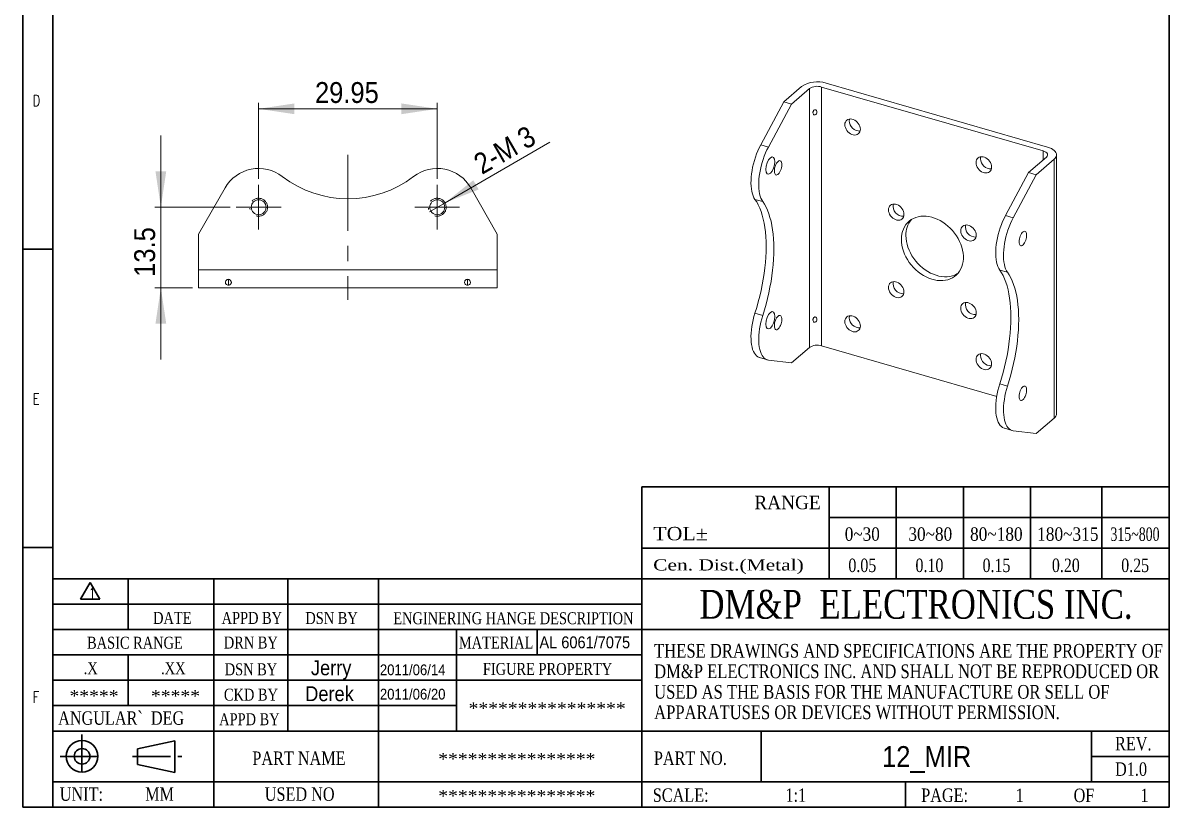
# Model space of a CAD drawing. Header units: millimetres. Extents: x 10 to 202, y 2 to 295.
# Drawn here: x 10 to 202.2, y 2.5 to 133.9 of the extents above; entities that cross this region are included whole.
import ezdxf

# ---------------------------------------------------------------- set-up
doc = ezdxf.new("R2010")
doc.units = ezdxf.units.MM
doc.linetypes.add('CENTER', pattern=[10.16, 6.35, -1.27, 1.27, -1.27])
doc.linetypes.add('CENTERX2', pattern=[20.32, 12.7, -2.54, 2.54, -2.54])
doc.layers.add('SLD-0', color=179, linetype='Continuous')
for name, color, linetype, lineweight in [('中心線2', 1, 'CENTER', 15), ('尺寸標柱線', 3, 'Continuous', 15), ('文字線性', 179, 'Continuous', 15)]:
    doc.layers.add(name, color=color, linetype=linetype, lineweight=lineweight)
doc.styles.add('SLDTEXTSTYLE0', font='GOTHIC.TTF', dxfattribs={"width": 0.913})
doc.styles.add('SLDTEXTSTYLE10', font='times.ttf', dxfattribs={"width": 1.26888})
doc.styles.add('SLDTEXTSTYLE11', font='times.ttf', dxfattribs={"width": 0.786331})
doc.styles.add('SLDTEXTSTYLE12', font='times.ttf', dxfattribs={"width": 0.8})
doc.styles.add('SLDTEXTSTYLE13', font='times.ttf', dxfattribs={"width": 1.090687})
doc.styles.add('SLDTEXTSTYLE14', font='txt_____.ttf', dxfattribs={"width": 0.75})
doc.styles.add('SLDTEXTSTYLE15', font='txt_____.ttf', dxfattribs={"width": 0.7})
doc.styles.add('SLDTEXTSTYLE3', font='times.ttf', dxfattribs={"width": 0.950828})
doc.styles.add('SLDTEXTSTYLE4', font='times.ttf', dxfattribs={"width": 1.081739})
doc.styles.add('SLDTEXTSTYLE5', font='times.ttf', dxfattribs={"width": 0.846979})
doc.styles.add('SLDTEXTSTYLE6', font='times.ttf', dxfattribs={"width": 0.850598})
doc.styles.add('SLDTEXTSTYLE7', font='times.ttf', dxfattribs={"width": 0.853029})
doc.styles.add('SLDTEXTSTYLE8', font='times.ttf', dxfattribs={"width": 0.854773})
doc.styles.add('SLDTEXTSTYLE9', font='times.ttf', dxfattribs={"width": 0.683818})
doc.dimstyles.new('SLDDIMSTYLE10', dxfattribs={"dimtxt": 3.5, "dimasz": 6, "dimexe": 0, "dimexo": 0.0625, "dimgap": 0.875, "dimtad": 2, "dimrnd": 1e-09, "dimzin": 12, "dimdsep": 46, "dimtxsty": 'SLDTEXTSTYLE0', "dimsah": 1, "dimcen": 0.09, "dimadec": 0, "dimazin": 0, "dimtfac": 1, "dimtofl": 0, "dimtmove": 0, "dimatfit": 3, "dimfxl": 0, "dimtolj": 1, "dimtzin": 12, "dimarcsym": 0})
doc.dimstyles.new('SLDDIMSTYLE6', dxfattribs={"dimtxt": 3.5, "dimasz": 6, "dimexe": 0, "dimexo": 0.0625, "dimgap": 0.875, "dimtad": 2, "dimrnd": 1e-09, "dimzin": 12, "dimdsep": 46, "dimtxsty": 'SLDTEXTSTYLE0', "dimsah": 1, "dimcen": 0.09, "dimadec": 0, "dimazin": 0, "dimtfac": 1, "dimtmove": 0, "dimatfit": 3, "dimfxl": 0, "dimtolj": 1, "dimtzin": 12, "dimarcsym": 0})
doc.dimstyles.new('SLDDIMSTYLE9', dxfattribs={"dimtxt": 3.5, "dimasz": 6, "dimexe": 0, "dimexo": 0.0625, "dimgap": 0.875, "dimtad": 2, "dimdec": 1, "dimrnd": 1e-09, "dimzin": 12, "dimdsep": 46, "dimtxsty": 'SLDTEXTSTYLE0', "dimsah": 1, "dimcen": 0.09, "dimadec": 0, "dimazin": 0, "dimtfac": 1, "dimtdec": 1, "dimtofl": 0, "dimtmove": 0, "dimatfit": 3, "dimfxl": 0, "dimtolj": 1, "dimtzin": 12, "dimarcsym": 0})

# ---------------------------------------------------------------- blocks, each defined once
blk = doc.blocks.new('SW_NOTE_1')
at = {"layer": 'SLD-0', "color": 0, "char_height": 2.3, "attachment_point": 1, "style": 'SLDTEXTSTYLE12'}
for s, insert in [('THESE DRAWINGS AND SPECIFICATIONS ARE THE PROPERTY OF', (0, 3.02)), ('DM&P ELECTRONICS INC. AND SHALL NOT BE REPRODUCED OR ', (0, -0.42)), ('USED AS THE BASIS FOR THE MANUFACTURE OR SELL OF ', (0, -3.86)), ('APPARATUSES OR DEVICES WITHOUT PERMISSION.', (0, -7.29))]:
    blk.add_mtext(s, dxfattribs=dict(at, insert=insert))
blk = doc.blocks.new('*D39')
at = {"layer": '尺寸標柱線', "color": 5}
for p, q in [((33.13, 103.05), (33.13, 115.05)), ((44.78, 103.05), (32.13, 103.05)), ((33.13, 103.05), (33.13, 89.55)), ((38.45, 89.55), (32.13, 89.55)), ((33.13, 89.55), (33.13, 77.55))]:
    blk.add_line(p, q, dxfattribs=at)
for points in [[(33.13, 103.05), (34.03, 109.05), (32.23, 109.05)], [(33.13, 89.55), (32.23, 83.55), (34.03, 83.55)]]:
    blk.add_solid(points, dxfattribs=at)
at = {"layer": '尺寸標柱線', "color": 5, "insert": (28.66, 91.39), "char_height": 3.5, "attachment_point": 1, "rotation": 90, "style": 'SLDTEXTSTYLE0'}
blk.add_mtext('13.5', dxfattribs=at)
blk = doc.blocks.new('*D40')
at = {"layer": '尺寸標柱線', "color": 5}
for p, q in [((49.53, 107.8), (49.53, 120.55)), ((49.53, 119.55), (79.48, 119.55)), ((79.48, 107.8), (79.48, 120.55))]:
    blk.add_line(p, q, dxfattribs=at)
for points in [[(49.53, 119.55), (55.53, 118.65), (55.53, 120.45)], [(79.48, 119.55), (73.48, 120.45), (73.48, 118.65)]]:
    blk.add_solid(points, dxfattribs=at)
at = {"layer": '尺寸標柱線', "color": 5, "insert": (58.98, 124.03), "char_height": 3.5, "attachment_point": 1, "style": 'SLDTEXTSTYLE0'}
blk.add_mtext('29.95', dxfattribs=at)
blk = doc.blocks.new('*D41')
at = {"layer": '尺寸標柱線', "color": 5}
for q in [(98.34, 113.94), (78.18, 102.3)]:
    blk.add_line((80.78, 103.8), q, dxfattribs=at)
blk.add_solid([(80.78, 103.8), (86.42, 106.03), (85.52, 107.58)], dxfattribs=at)
at = {"layer": '尺寸標柱線', "color": 5, "char_height": 3.5, "attachment_point": 1, "rotation": 30, "style": 'SLDTEXTSTYLE0'}
for s, insert in [('3', (92.51, 115.69)), ('2-M', (85.22, 111.48))]:
    blk.add_mtext(s, dxfattribs=dict(at, insert=insert))
blk = doc.blocks.new('SW_CENTERMARKSYMBOL_20')
at = {"layer": '中心線2', "color": 0}
for p, q in [((0, 2.5), (0, 3.75)), ((0, 0), (0, 2.5)), ((-2.5, 0), (-3.75, 0)), ((0, 0), (-2.5, 0)), ((0, 0), (0, -2.5)), ((0, 0), (2.5, 0)), ((2.5, 0), (3.75, 0)), ((0, -2.5), (0, -3.75))]:
    blk.add_line(p, q, dxfattribs=at)
blk = doc.blocks.new('SW_CENTERMARKSYMBOL_21')
at = {"layer": '中心線2', "color": 0}
for p, q in [((0, 2.5), (0, 3.75)), ((0, 0), (0, 2.5)), ((-2.5, 0), (-3.75, 0)), ((0, 0), (-2.5, 0)), ((0, 0), (0, -2.5)), ((0, 0), (2.5, 0)), ((2.5, 0), (3.75, 0)), ((0, -2.5), (0, -3.75))]:
    blk.add_line(p, q, dxfattribs=at)

msp = doc.modelspace()

# ---------------------------------------------------------------- linework, layer by layer
at = {"color": 7, "linetype": 'Continuous', "lineweight": 15}
for p, q in [((140.58585, 123.3063), (137.58585, 120.70822)), ((143.93393, 123.20582), (181.08648, 112.4808)), ((143.93393, 79.81794), (143.93393, 123.20582)), ((144.68393, 123.85534), (181.83648, 113.13032)), ((138.88489, 120.33322), (141.88489, 122.9313)), ((141.88489, 79.54342), (141.88489, 122.9313)), ((133.71868, 113.51674), (137.58585, 120.70822)), ((138.88489, 120.33322), (135.01771, 113.14174)), ((138.88489, 120.33322), (137.58585, 120.70822)), ((133.71868, 113.51674), (135.01771, 113.14174)), ((183.33648, 68.4434), (183.33648, 111.83128)), ((181.63552, 111.45628), (178.63552, 108.8582)), ((179.93456, 108.4832), (182.93456, 111.08128)), ((182.93456, 111.08128), (182.93456, 67.6934)), ((174.76835, 101.66672), (178.63552, 108.8582)), ((179.93456, 108.4832), (176.06739, 101.29172)), ((179.93456, 108.4832), (178.63552, 108.8582)), ((43.88974, 106.28898), (39.45291, 98.55463)), ((89.55291, 98.55463), (85.11609, 106.28898)), ((132.75822, 104.37361), (134.05726, 103.99861)), ((176.06739, 101.29172), (174.76835, 101.66672)), ((39.45291, 92.55463), (39.45291, 98.55463)), ((89.55291, 98.55463), (89.55291, 92.55463)), ((39.45291, 89.55463), (39.45291, 92.55463)), ((89.55291, 92.55463), (39.45291, 92.55463)), ((89.55291, 92.55463), (89.55291, 89.55463)), ((175.10694, 92.14859), (173.8079, 92.52359)), ((89.55291, 89.55463), (39.45291, 89.55463)), ((132.75822, 85.29327), (134.05726, 84.91827)), ((141.88489, 79.54342), (138.88489, 76.94535)), ((173.29965, 71.34079), (143.93393, 79.81794)), ((133.53307, 77.852), (134.83211, 77.477)), ((135.01771, 77.43868), (138.88489, 76.94535)), ((175.10694, 73.06825), (173.8079, 73.44325)), ((182.93456, 67.6934), (179.93456, 65.09533)), ((174.58275, 66.00198), (175.88179, 65.62698)), ((176.06739, 65.58866), (179.93456, 65.09533))]:
    msp.add_line(p, q, dxfattribs=at)
at = {"color": 8, "linetype": 'Continuous', "lineweight": 15}
for p, q in [((181.08648, 110.9808), (181.08648, 112.4808)), ((44.45291, 90.97656), (44.45291, 90.00321)), ((84.55291, 90.97656), (84.55291, 90.00321))]:
    msp.add_line(p, q, dxfattribs=at)
at = {"color": 7, "linetype": 'Continuous', "lineweight": 15, "flags": 128}
for points in [[(147.83104, 116.88466), (147.85316, 116.63958), (147.91876, 116.39007), (148.02561, 116.14464), (148.17008, 115.91164), (148.34723, 115.699), (148.55105, 115.51396), (148.77458, 115.36284), (149.01022, 115.25077), (149.24994, 115.18157), (149.48558, 115.15759), (149.70911, 115.17966), (149.91292, 115.24702), (150.09008, 115.35738), (150.23454, 115.50698), (150.34139, 115.69072), (150.407, 115.90235), (150.42912, 116.13466), (150.407, 116.37975), (150.34139, 116.62925), (150.23454, 116.87469), (150.09008, 117.10769), (149.91292, 117.32033), (149.70911, 117.50536), (149.48558, 117.65649), (149.24994, 117.76856), (149.01022, 117.83776), (148.77458, 117.86174), (148.55105, 117.83967), (148.34723, 117.77231), (148.17008, 117.66195), (148.02561, 117.51235), (147.91876, 117.32861), (147.85316, 117.11698), (147.83104, 116.88466)], [(148.62372, 117.85212), (148.60316, 117.7665), (148.58104, 117.53418)], [(132.75822, 104.37361), (132.59121, 104.64283), (132.44629, 104.95544), (132.32461, 105.30891), (132.22716, 105.70041), (132.15472, 106.12677), (132.10788, 106.58458), (132.08702, 107.07015), (132.09229, 107.57957), (132.12366, 108.10873), (132.18087, 108.6534), (132.26347, 109.20917), (132.37079, 109.77159), (132.50197, 110.33612), (132.65595, 110.89822), (132.83149, 111.45337), (133.02718, 111.99711), (133.24145, 112.52506), (133.47256, 113.03296), (133.71868, 113.51674)], [(135.01771, 113.14174), (134.7716, 112.65796), (134.54048, 112.15006), (134.32622, 111.62211), (134.13053, 111.07837), (133.95498, 110.52322), (133.80101, 109.96112), (133.66983, 109.39659), (133.56251, 108.83417), (133.47991, 108.2784), (133.42269, 107.73373), (133.39132, 107.20457), (133.38605, 106.69515), (133.40692, 106.20958), (133.45376, 105.75177), (133.5262, 105.32541), (133.62365, 104.93391), (133.74532, 104.58044), (133.89025, 104.26783), (134.05726, 103.99861)], [(169.82815, 110.53464), (169.85027, 110.28956), (169.91588, 110.04005), (170.02273, 109.79462), (170.16719, 109.56162), (170.34435, 109.34898), (170.54816, 109.16395), (170.77169, 109.01282), (171.00733, 108.90075), (171.24705, 108.83155), (171.48269, 108.80757), (171.70622, 108.82964), (171.91004, 108.897), (172.08719, 109.00736), (172.23166, 109.15696), (172.33851, 109.3407), (172.40411, 109.55233), (172.42623, 109.78464), (172.40411, 110.02973), (172.33851, 110.27923), (172.23166, 110.52467), (172.08719, 110.75767), (171.91004, 110.97031), (171.70622, 111.15534), (171.48269, 111.30647), (171.24705, 111.41854), (171.00733, 111.48774), (170.77169, 111.51172), (170.54816, 111.48965), (170.34435, 111.42229), (170.16719, 111.31193), (170.02273, 111.16233), (169.91588, 110.97859), (169.85027, 110.76696), (169.82815, 110.53464)], [(170.62084, 111.5021), (170.60027, 111.41648), (170.57815, 111.18416)], [(181.08648, 112.4808), (181.3255, 112.39516), (181.52651, 112.28785), (181.68179, 112.16299), (181.78537, 112.02539), (181.83327, 111.88033), (181.82365, 111.73338), (181.75688, 111.5902), (181.63552, 111.45628)], [(181.83648, 113.13032), (182.16277, 113.02131), (182.45781, 112.89194), (182.71654, 112.74442), (182.93456, 112.58128), (183.10812, 112.4053), (183.23426, 112.21951), (183.31082, 112.02707), (183.33648, 111.83128), (183.31082, 111.63549), (183.23426, 111.44305), (183.10812, 111.25725), (182.93456, 111.08128)], [(136.63489, 110.74199), (136.7607, 110.82879), (136.88136, 110.86771), (136.99193, 110.85717), (137.08788, 110.79759), (137.16529, 110.69142), (137.22098, 110.543), (137.25268, 110.35841), (137.25909, 110.1452), (137.23994, 109.9121), (137.19602, 109.66867), (137.12912, 109.42485), (137.042, 109.19064), (136.9382, 108.97563), (136.82199, 108.78861), (136.69812, 108.63724), (136.57166, 108.52772), (136.44779, 108.46454), (136.33157, 108.45027), (136.22778, 108.48551), (136.14065, 108.56881), (136.07376, 108.69677), (136.02984, 108.86413), (136.01069, 109.06406), (136.0171, 109.28836), (136.04879, 109.52785), (136.10448, 109.77274), (136.18189, 110.01298), (136.27785, 110.23875), (136.38842, 110.44081), (136.50908, 110.61087), (136.63489, 110.74199)], [(132.75822, 85.29327), (133.04799, 86.23605), (133.31554, 87.18594), (133.56007, 88.1401), (133.78086, 89.0957), (133.97725, 90.04989), (134.14865, 90.99983), (134.29455, 91.94268), (134.41453, 92.87565), (134.50821, 93.79595), (134.57533, 94.70085), (134.61568, 95.58765), (134.62914, 96.4537), (134.61568, 97.29644), (134.57533, 98.11334), (134.50821, 98.90199), (134.41453, 99.66002), (134.29455, 100.38519), (134.14865, 101.07533), (133.97725, 101.7284), (133.78086, 102.34243), (133.56007, 102.91561), (133.31554, 103.44624), (133.04799, 103.93272), (132.75822, 104.37361)], [(134.05726, 103.99861), (134.34703, 103.55772), (134.61458, 103.07124), (134.85911, 102.54061), (135.0799, 101.96743), (135.27628, 101.3534), (135.44769, 100.70033), (135.59359, 100.01019), (135.71356, 99.28502), (135.80725, 98.52699), (135.87437, 97.73834), (135.91472, 96.92144), (135.92818, 96.0787), (135.91472, 95.21265), (135.87437, 94.32585), (135.80725, 93.42095), (135.71356, 92.50065), (135.59359, 91.56768), (135.44769, 90.62483), (135.27628, 89.67489), (135.0799, 88.7207), (134.85911, 87.7651), (134.61458, 86.81094), (134.34703, 85.86105), (134.05726, 84.91827)], [(157.74703, 101.85451), (157.72491, 102.09959), (157.65931, 102.3491), (157.55246, 102.59453), (157.40799, 102.82754), (157.23084, 103.04017), (157.02702, 103.22521), (156.80349, 103.37633), (156.56785, 103.4884), (156.32813, 103.55761), (156.09249, 103.58158), (155.86896, 103.55951), (155.66515, 103.49215), (155.48799, 103.38179), (155.34353, 103.23219), (155.23668, 103.04845), (155.17107, 102.83682), (155.14895, 102.60451), (155.17107, 102.35942), (155.23668, 102.10992), (155.34353, 101.86448), (155.48799, 101.63148), (155.66515, 101.41884), (155.86896, 101.23381), (156.09249, 101.08268), (156.32813, 100.97061), (156.56785, 100.90141), (156.80349, 100.87744), (157.02702, 100.8995), (157.23084, 100.96686), (157.40799, 101.07722), (157.55246, 101.22682), (157.65931, 101.41056), (157.72491, 101.62219), (157.74703, 101.85451)], [(157.31402, 97.64938), (157.33555, 97.17065), (157.39995, 96.68347), (157.5067, 96.19185), (157.65492, 95.69988), (157.84336, 95.21164), (158.07048, 94.73117), (158.33438, 94.26245), (158.63289, 93.80937), (158.96352, 93.37567), (159.32354, 92.96496), (159.70997, 92.58064), (160.1196, 92.22589), (160.54904, 91.90365), (160.99473, 91.61659), (161.45298, 91.36709), (161.91999, 91.15722), (162.39189, 90.98872), (162.86477, 90.86298), (163.33471, 90.78104), (163.79782, 90.74359), (164.25026, 90.75093), (164.68828, 90.803), (165.10825, 90.89938), (165.50669, 91.03926), (165.8803, 91.22148), (166.22599, 91.44454), (166.54088, 91.70658), (166.82238, 92.00544), (167.06814, 92.33864), (167.27614, 92.70341), (167.44464, 93.09674), (167.57226, 93.51536), (167.65793, 93.95581), (167.70094, 94.41443), (167.70094, 94.88744), (167.65793, 95.37089), (167.57226, 95.8608), (167.44464, 96.3531), (167.27614, 96.84372), (167.06814, 97.32858), (166.82238, 97.80366), (166.54088, 98.26504), (166.22599, 98.70889), (165.8803, 99.13153), (165.50669, 99.52946), (165.10825, 99.89938), (164.68828, 100.23823), (164.25026, 100.54319), (163.79782, 100.81175), (163.33471, 101.04167), (162.86477, 101.23106), (162.39189, 101.37833), (161.91999, 101.48228), (161.45298, 101.54203), (160.99473, 101.55711), (160.54904, 101.52737), (160.1196, 101.45306), (159.70997, 101.33481), (159.32354, 101.1736), (158.96352, 100.97074), (158.63289, 100.72794), (158.33438, 100.4472), (158.07048, 100.13085), (157.84336, 99.7815), (157.65492, 99.40206), (157.5067, 98.99566), (157.39995, 98.56568), (157.33555, 98.11568), (157.31402, 97.64938)], [(169.87139, 98.35451), (169.84927, 98.59959), (169.78366, 98.8491), (169.67681, 99.09453), (169.53235, 99.32754), (169.35519, 99.54017), (169.15138, 99.72521), (168.92785, 99.87633), (168.69221, 99.9884), (168.45249, 100.0576), (168.21685, 100.08158), (167.99332, 100.05951), (167.7895, 99.99215), (167.61235, 99.88179), (167.46788, 99.73219), (167.36103, 99.54845), (167.29543, 99.33682), (167.27331, 99.10451), (167.29543, 98.85942), (167.36103, 98.60992), (167.46788, 98.36448), (167.61235, 98.13148), (167.7895, 97.91884), (167.99332, 97.73381), (168.21685, 97.58268), (168.45249, 97.47061), (168.69221, 97.40141), (168.92785, 97.37744), (169.15138, 97.3995), (169.35519, 97.46686), (169.53235, 97.57722), (169.67681, 97.72682), (169.78366, 97.91056), (169.84927, 98.12219), (169.87139, 98.35451)], [(173.8079, 92.52359), (173.64089, 92.79281), (173.49596, 93.10542), (173.37428, 93.45889), (173.27683, 93.85039), (173.2044, 94.27675), (173.15756, 94.73456), (173.13669, 95.22013), (173.14196, 95.72955), (173.17333, 96.25871), (173.23054, 96.80338), (173.31314, 97.35915), (173.42046, 97.92157), (173.55164, 98.4861), (173.70562, 99.0482), (173.88116, 99.60335), (174.07685, 100.14709), (174.29112, 100.67504), (174.52224, 101.18294), (174.76835, 101.66672)], [(176.06739, 101.29172), (175.82128, 100.80794), (175.59016, 100.30004), (175.37589, 99.77209), (175.1802, 99.22835), (175.00466, 98.6732), (174.85068, 98.1111), (174.7195, 97.54657), (174.61218, 96.98415), (174.52958, 96.42838), (174.47237, 95.88371), (174.441, 95.35455), (174.43573, 94.84513), (174.4566, 94.35956), (174.50344, 93.90175), (174.57587, 93.47539), (174.67332, 93.08389), (174.795, 92.73042), (174.93992, 92.41781), (175.10694, 92.14859)], [(158.06402, 98.2989), (158.08555, 97.82017), (158.14995, 97.33298), (158.2567, 96.84137), (158.40492, 96.3494), (158.59336, 95.86116), (158.82048, 95.38069), (159.08438, 94.91197), (159.38289, 94.45889), (159.71352, 94.02519), (160.07354, 93.61448), (160.45997, 93.23016), (160.8696, 92.87541), (161.29904, 92.55317), (161.74473, 92.26611), (162.20298, 92.01661), (162.66999, 91.80674), (163.14189, 91.63824), (163.61477, 91.5125), (164.08471, 91.43056), (164.54782, 91.39311), (165.00026, 91.40045), (165.43828, 91.45252), (165.85825, 91.5489), (166.25669, 91.68878), (166.6303, 91.871), (166.78915, 91.96621)], [(177.05956, 97.26817), (177.07235, 97.49716), (177.11021, 97.73894), (177.17158, 97.9836), (177.25396, 98.22114), (177.35396, 98.44181), (177.4675, 98.6366), (177.58992, 98.79752), (177.71622, 98.918), (177.84122, 98.99308), (177.95981, 99.01971), (178.06713, 98.99679), (178.15878, 98.92526), (178.23103, 98.80805), (178.2809, 98.64995), (178.30635, 98.45744), (178.30635, 98.23841), (178.2809, 98.00181), (178.23103, 97.75734), (178.15878, 97.515), (178.06713, 97.28471), (177.95981, 97.07591), (177.84122, 96.89713), (177.71622, 96.75571), (177.58992, 96.65743), (177.4675, 96.60631), (177.35396, 96.60444), (177.25396, 96.65191), (177.17158, 96.74677), (177.11021, 96.88514), (177.07235, 97.06134), (177.05956, 97.26817)], [(173.8079, 73.44325), (174.09766, 74.38603), (174.36521, 75.33592), (174.60974, 76.29008), (174.83053, 77.24568), (175.02692, 78.19987), (175.19832, 79.14981), (175.34423, 80.09266), (175.4642, 81.02563), (175.55788, 81.94593), (175.625, 82.85083), (175.66535, 83.73763), (175.67882, 84.60368), (175.66535, 85.44642), (175.625, 86.26332), (175.55788, 87.05197), (175.4642, 87.81), (175.34423, 88.53517), (175.19832, 89.22531), (175.02692, 89.87838), (174.83053, 90.49241), (174.60974, 91.06559), (174.36521, 91.59622), (174.09766, 92.0827), (173.8079, 92.52359)], [(157.74703, 88.86413), (157.72491, 89.10921), (157.65931, 89.35872), (157.55246, 89.60415), (157.40799, 89.83715), (157.23084, 90.04979), (157.02702, 90.23483), (156.80349, 90.38595), (156.56785, 90.49802), (156.32813, 90.56722), (156.09249, 90.5912), (155.86896, 90.56913), (155.66515, 90.50177), (155.48799, 90.39141), (155.34353, 90.24181), (155.23668, 90.05807), (155.17107, 89.84644), (155.14895, 89.61413), (155.17107, 89.36904), (155.23668, 89.11954), (155.34353, 88.8741), (155.48799, 88.6411), (155.66515, 88.42846), (155.86896, 88.24343), (156.09249, 88.0923), (156.32813, 87.98023), (156.56785, 87.91103), (156.80349, 87.88705), (157.02702, 87.90912), (157.23084, 87.97648), (157.40799, 88.08684), (157.55246, 88.23644), (157.65931, 88.42018), (157.72491, 88.63181), (157.74703, 88.86413)], [(175.10694, 92.14859), (175.3967, 91.7077), (175.66425, 91.22122), (175.90878, 90.69059), (176.12957, 90.11741), (176.32596, 89.50338), (176.49736, 88.85031), (176.64326, 88.16017), (176.76324, 87.435), (176.85692, 86.67697), (176.92404, 85.88832), (176.96439, 85.07142), (176.97785, 84.22868), (176.96439, 83.36263), (176.92404, 82.47583), (176.85692, 81.57093), (176.76324, 80.65063), (176.64326, 79.71766), (176.49736, 78.77481), (176.32596, 77.82487), (176.12957, 76.87068), (175.90878, 75.91508), (175.66425, 74.96092), (175.3967, 74.01103), (175.10694, 73.06825)], [(169.87139, 85.36413), (169.84927, 85.60921), (169.78366, 85.85872), (169.67681, 86.10415), (169.53235, 86.33715), (169.35519, 86.54979), (169.15138, 86.73483), (168.92785, 86.88595), (168.69221, 86.99802), (168.45249, 87.06722), (168.21685, 87.0912), (167.99332, 87.06913), (167.7895, 87.00177), (167.61235, 86.89141), (167.46788, 86.74181), (167.36103, 86.55807), (167.29543, 86.34644), (167.27331, 86.11413), (167.29543, 85.86904), (167.36103, 85.61954), (167.46788, 85.3741), (167.61235, 85.1411), (167.7895, 84.92846), (167.99332, 84.74343), (168.21685, 84.5923), (168.45249, 84.48023), (168.69221, 84.41103), (168.92785, 84.38705), (169.15138, 84.40912), (169.35519, 84.47648), (169.53235, 84.58684), (169.67681, 84.73644), (169.78366, 84.92018), (169.84927, 85.13181), (169.87139, 85.36413)], [(133.53307, 77.852), (133.47256, 77.87119), (133.24145, 77.97878), (133.02718, 78.13561), (132.83149, 78.3404), (132.65595, 78.5915), (132.50197, 78.88691), (132.37079, 79.22423), (132.26347, 79.60077), (132.18087, 80.01347), (132.12366, 80.45904), (132.09229, 80.93387), (132.08702, 81.43416), (132.10788, 81.95587), (132.15472, 82.49481), (132.22716, 83.04664), (132.32461, 83.60692), (132.44629, 84.17114), (132.59121, 84.73477), (132.75822, 85.29327)], [(134.05726, 84.91827), (133.89025, 84.35977), (133.74532, 83.79614), (133.62365, 83.23192), (133.5262, 82.67164), (133.45376, 82.11981), (133.40692, 81.58087), (133.38605, 81.05916), (133.39132, 80.55887), (133.42269, 80.08404), (133.47991, 79.63847), (133.56251, 79.22577), (133.66983, 78.84923), (133.80101, 78.51191), (133.95498, 78.2165), (134.13053, 77.9654), (134.32622, 77.76061), (134.54048, 77.60378), (134.7716, 77.49619), (135.01771, 77.43868)], [(136.63489, 84.80453), (136.7607, 84.89133), (136.88136, 84.93025), (136.99193, 84.91971), (137.08788, 84.86013), (137.16529, 84.75396), (137.22098, 84.60554), (137.25268, 84.42095), (137.25909, 84.20774), (137.23994, 83.97464), (137.19602, 83.73121), (137.12912, 83.48739), (137.042, 83.25318), (136.9382, 83.03817), (136.82199, 82.85115), (136.69812, 82.69978), (136.57166, 82.59026), (136.44779, 82.52708), (136.33157, 82.51281), (136.22778, 82.54805), (136.14065, 82.63135), (136.07376, 82.75931), (136.02984, 82.92667), (136.01069, 83.1266), (136.0171, 83.3509), (136.04879, 83.59039), (136.10448, 83.83528), (136.18189, 84.07552), (136.27785, 84.30129), (136.38842, 84.50335), (136.50908, 84.67341), (136.63489, 84.80453)], [(147.83104, 83.8891), (147.85316, 83.64401), (147.91876, 83.39451), (148.02561, 83.14907), (148.17008, 82.91607), (148.34723, 82.70343), (148.55105, 82.5184), (148.77458, 82.36727), (149.01022, 82.2552), (149.24994, 82.186), (149.48558, 82.16202), (149.70911, 82.18409), (149.91292, 82.25145), (150.09008, 82.36181), (150.23454, 82.51141), (150.34139, 82.69515), (150.407, 82.90678), (150.42912, 83.1391), (150.407, 83.38418), (150.34139, 83.63369), (150.23454, 83.87912), (150.09008, 84.11212), (149.91292, 84.32476), (149.70911, 84.5098), (149.48558, 84.66092), (149.24994, 84.77299), (149.01022, 84.84219), (148.77458, 84.86617), (148.55105, 84.8441), (148.34723, 84.77674), (148.17008, 84.66638), (148.02561, 84.51678), (147.91876, 84.33304), (147.85316, 84.12141), (147.83104, 83.8891)], [(148.62372, 84.85656), (148.60316, 84.77093), (148.58104, 84.53861)], [(169.82815, 77.53908), (169.85027, 77.29399), (169.91588, 77.04449), (170.02273, 76.79905), (170.16719, 76.56605), (170.34435, 76.35341), (170.54816, 76.16838), (170.77169, 76.01725), (171.00733, 75.90518), (171.24705, 75.83598), (171.48269, 75.812), (171.70622, 75.83407), (171.91004, 75.90143), (172.08719, 76.01179), (172.23166, 76.16139), (172.33851, 76.34513), (172.40411, 76.55676), (172.42623, 76.78908), (172.40411, 77.03416), (172.33851, 77.28367), (172.23166, 77.5291), (172.08719, 77.7621), (171.91004, 77.97474), (171.70622, 78.15978), (171.48269, 78.3109), (171.24705, 78.42297), (171.00733, 78.49217), (170.77169, 78.51615), (170.54816, 78.49408), (170.34435, 78.42672), (170.16719, 78.31636), (170.02273, 78.16676), (169.91588, 77.98302), (169.85027, 77.77139), (169.82815, 77.53908)], [(170.62084, 78.50654), (170.60027, 78.42091), (170.57815, 78.18859)], [(174.58275, 66.00198), (174.52224, 66.02117), (174.29112, 66.12876), (174.07685, 66.28559), (173.88116, 66.49038), (173.70562, 66.74149), (173.55164, 67.03689), (173.42046, 67.37421), (173.31314, 67.75075), (173.23054, 68.16345), (173.17333, 68.60902), (173.14196, 69.08385), (173.13669, 69.58414), (173.15756, 70.10585), (173.2044, 70.64479), (173.27683, 71.19662), (173.37428, 71.7569), (173.49596, 72.32112), (173.64089, 72.88475), (173.8079, 73.44325)], [(175.10694, 73.06825), (174.93992, 72.50975), (174.795, 71.94612), (174.67332, 71.3819), (174.57587, 70.82162), (174.50344, 70.26979), (174.4566, 69.73085), (174.43573, 69.20914), (174.441, 68.70885), (174.47237, 68.23402), (174.52958, 67.78845), (174.61218, 67.37575), (174.7195, 66.99921), (174.85068, 66.66189), (175.00466, 66.36649), (175.1802, 66.11538), (175.37589, 65.91059), (175.59016, 65.75376), (175.82128, 65.64617), (176.06739, 65.58866)], [(177.05956, 71.33071), (177.07235, 71.5597), (177.11021, 71.80148), (177.17158, 72.04614), (177.25396, 72.28367), (177.35396, 72.50435), (177.4675, 72.69914), (177.58992, 72.86006), (177.71622, 72.98053), (177.84122, 73.05562), (177.95981, 73.08225), (178.06713, 73.05933), (178.15878, 72.9878), (178.23103, 72.87059), (178.2809, 72.71249), (178.30635, 72.51998), (178.30635, 72.30095), (178.2809, 72.06435), (178.23103, 71.81988), (178.15878, 71.57754), (178.06713, 71.34725), (177.95981, 71.13845), (177.84122, 70.95967), (177.71622, 70.81825), (177.58992, 70.71997), (177.4675, 70.66885), (177.35396, 70.66698), (177.25396, 70.71445), (177.17158, 70.80931), (177.11021, 70.94767), (177.07235, 71.12388), (177.05956, 71.33071)]]:
    msp.add_lwpolyline(points, dxfattribs=at)
at = {"color": 7, "linetype": 'Continuous', "lineweight": 0, "flags": 128}
for points in [[(134.58585, 109.38494), (134.64294, 108.93726), (134.80552, 108.65662), (135.04884, 108.58574), (135.33585, 108.73542), (135.62286, 109.08286), (135.86618, 109.57518), (136.02876, 110.13742), (136.08585, 110.68398), (136.02876, 111.13166), (135.86618, 111.4123), (135.62286, 111.48317), (135.33585, 111.3335), (135.04884, 110.98605), (134.80552, 110.49374), (134.64294, 109.9315), (134.58585, 109.38494)], [(134.58585, 83.44748), (134.64294, 82.9998), (134.80552, 82.71916), (135.04884, 82.64828), (135.33585, 82.79796), (135.62286, 83.1454), (135.86618, 83.63772), (136.02876, 84.19995), (136.08585, 84.74652), (136.02876, 85.1942), (135.86618, 85.47484), (135.62286, 85.54571), (135.33585, 85.39604), (135.04884, 85.04859), (134.80552, 84.55628), (134.64294, 83.99404), (134.58585, 83.44748)]]:
    msp.add_lwpolyline(points, dxfattribs=at)
at = {"color": 7, "linetype": 'Continuous', "lineweight": 15}
for centre in [(49.52791, 103.05463), (79.47791, 103.05463)]:
    msp.add_circle(centre, 1.25, dxfattribs=at)
for centre, radius, start, end in [((143.2174, 119.23288), 4.84952, 72.3978193, 122.8636752), ((143.20066, 120.89459), 2.42476, 72.3978005, 122.8636939), ((150.32759, 117.56251), 1.74678, 180.9292891, 271.930351), ((49.52791, 103.05463), 6.5, 52.4776423, 150.1591594), ((79.47791, 103.05463), 6.5, 29.8408406, 127.5223577), ((172.32471, 111.2125), 1.74678, 180.9293689, 271.9303113), ((64.50291, 122.55467), 18.08663, 232.4776423, 307.5223577), ((157.62971, 103.2529), 1.71796, 169.2967003, 272.4900903), ((162.1572, 98.39809), 4.09439, 140.8685196, 181.3882272), ((169.75406, 99.7529), 1.71796, 169.296737, 272.4900438), ((157.62971, 90.26252), 1.71796, 169.2966998, 272.490102), ((169.75406, 86.76252), 1.71796, 169.2967365, 272.4900555), ((150.32759, 84.56694), 1.74678, 180.929271, 271.9303691), ((143.20066, 77.50672), 2.42476, 72.3978005, 122.8636939), ((172.32471, 78.21693), 1.74678, 180.9293508, 271.9303294), ((182.32184, 68.50446), 1.01648, 307.0698878, 356.5566093)]:
    msp.add_arc(centre, radius, start, end, dxfattribs=at)
for points, knots in [([(142.47365, 118.88676), (142.47365, 118.93539), (142.47906, 118.98461), (142.50256, 119.08414), (142.52041, 119.13479), (142.571, 119.23013), (142.60405, 119.2758), (142.68909, 119.34962), (142.74114, 119.37619), (142.84914, 119.39091), (142.90361, 119.37855), (142.99344, 119.32851), (143.02959, 119.29222), (143.11387, 119.16976), (143.13846, 119.07266), (143.13846, 118.97583)], [0, 0, 0, 0, 0.125, 0.125, 0.25, 0.25, 0.375, 0.375, 0.5, 0.5, 0.625, 0.625, 0.75, 0.75, 1, 1, 1, 1]), ([(143.13846, 118.97583), (143.13846, 118.87911), (143.11361, 118.78181), (143.03013, 118.65314), (142.99396, 118.61292), (142.90462, 118.54863), (142.85031, 118.52506), (142.74262, 118.51035), (142.68974, 118.51936), (142.60494, 118.56006), (142.57181, 118.5906), (142.49479, 118.69895), (142.47365, 118.78962), (142.47365, 118.88676)], [0, 0, 0, 0, 0.25, 0.25, 0.375, 0.375, 0.5, 0.5, 0.625, 0.625, 0.75, 0.75, 1, 1, 1, 1]), ([(44.45291, 90.00321), (44.3742, 90.00321), (44.29602, 90.0175), (44.16599, 90.06632), (44.11327, 90.10019), (43.98923, 90.22046), (43.95291, 90.322), (43.95292, 90.48901), (43.96245, 90.5466), (44.00118, 90.6615), (44.03092, 90.71998), (44.1127, 90.82755), (44.16551, 90.87783), (44.2958, 90.95301), (44.37336, 90.97662), (44.45291, 90.97656)], [0, 0, 0, 0, 0.125, 0.125, 0.25, 0.25, 0.5, 0.5, 0.625, 0.625, 0.75, 0.75, 0.875, 0.875, 1, 1, 1, 1]), ([(44.45291, 90.97656), (44.53275, 90.9765), (44.60962, 90.95319), (44.74017, 90.87796), (44.79295, 90.82778), (44.91612, 90.66576), (44.95302, 90.54432), (44.95286, 90.3771), (44.94345, 90.32456), (44.90438, 90.22558), (44.87487, 90.17996), (44.79269, 90.10036), (44.73981, 90.06626), (44.60916, 90.0173), (44.53191, 90.00321), (44.45291, 90.00321)], [0, 0, 0, 0, 0.125, 0.125, 0.25, 0.25, 0.5, 0.5, 0.625, 0.625, 0.75, 0.75, 0.875, 0.875, 1, 1, 1, 1]), ([(84.55291, 90.00321), (84.4742, 90.00321), (84.39602, 90.0175), (84.26599, 90.06632), (84.21327, 90.10019), (84.08923, 90.22046), (84.05291, 90.322), (84.05292, 90.48901), (84.06245, 90.5466), (84.10118, 90.6615), (84.13092, 90.71998), (84.2127, 90.82755), (84.26551, 90.87783), (84.3958, 90.95301), (84.47334, 90.9765), (84.55291, 90.97656)], [0, 0, 0, 0, 0.125, 0.125, 0.25, 0.25, 0.5, 0.5, 0.625, 0.625, 0.75, 0.75, 0.875, 0.875, 1, 1, 1, 1]), ([(84.55291, 90.97656), (84.63278, 90.97662), (84.70962, 90.95319), (84.84017, 90.87796), (84.89295, 90.82778), (85.01612, 90.66576), (85.05302, 90.54432), (85.05286, 90.3771), (85.04345, 90.32456), (85.00438, 90.22558), (84.97487, 90.17996), (84.89269, 90.10036), (84.83981, 90.06626), (84.70916, 90.0173), (84.63191, 90.00321), (84.55291, 90.00321)], [0, 0, 0, 0, 0.125, 0.125, 0.25, 0.25, 0.5, 0.5, 0.625, 0.625, 0.75, 0.75, 0.875, 0.875, 1, 1, 1, 1]), ([(142.47365, 84.15914), (142.47365, 84.20777), (142.47906, 84.25699), (142.50256, 84.35652), (142.52041, 84.40717), (142.571, 84.50251), (142.60405, 84.54818), (142.68909, 84.622), (142.74114, 84.64857), (142.84914, 84.6633), (142.90361, 84.65093), (142.99344, 84.6009), (143.02959, 84.5646), (143.11387, 84.44214), (143.13846, 84.34504), (143.13846, 84.24821)], [0, 0, 0, 0, 0.125, 0.125, 0.25, 0.25, 0.375, 0.375, 0.5, 0.5, 0.625, 0.625, 0.75, 0.75, 1, 1, 1, 1]), ([(143.13846, 84.24821), (143.13846, 84.1515), (143.11361, 84.0542), (143.03013, 83.92552), (142.99396, 83.8853), (142.90462, 83.82101), (142.85031, 83.79745), (142.74262, 83.78273), (142.68974, 83.79174), (142.60494, 83.83245), (142.57181, 83.86298), (142.49479, 83.97133), (142.47365, 84.062), (142.47365, 84.15914)], [0, 0, 0, 0, 0.25, 0.25, 0.375, 0.375, 0.5, 0.5, 0.625, 0.625, 0.75, 0.75, 1, 1, 1, 1])]:
    msp.add_open_spline(points, degree=3, knots=knots, dxfattribs=at)
at = {"layer": 'SLD-0', "color": 7, "linetype": 'Continuous', "lineweight": 30}
for p, q in [((10, 294.5), (10, 2.5)), ((10, 96), (15, 96)), ((113.8, 56.2082), (202.2, 56.2082)), ((113.8, 56.2082), (113.8, 40.75)), ((145.2, 56.2082), (145.2, 40.75)), ((156.45, 56.2082), (156.45, 40.75)), ((167.7, 56.2082), (167.7, 40.75)), ((178.95, 56.2082), (178.95, 40.75)), ((190.95, 56.2082), (190.95, 40.75)), ((145.2, 51.05547), (202.2, 51.05547)), ((113.8, 45.90273), (202.2, 45.90273)), ((113.8, 40.75), (202.2, 40.75)), ((29.23886, 12.27594), (35.45144, 13.60173)), ((35.45144, 13.60173), (35.45144, 8.29662)), ((29.23886, 12.27594), (29.23886, 9.65899)), ((29.23886, 9.65899), (35.45144, 8.29662)), ((202.2, 2.5), (10, 2.5))]:
    msp.add_line(p, q, dxfattribs=at)
at = {"layer": 'SLD-0', "color": 7, "lineweight": 30}
for p, q in [((15, 289.5), (15, 2.5)), ((202.2, 2.5), (202.2, 289.5)), ((15, 57.75), (15, 2.5)), ((15, 57.75), (15, 2.5)), ((15, 46), (10, 46)), ((202.2, 40.75), (15, 40.75)), ((27.66971, 40.65357), (27.66971, 32.25)), ((41.99095, 40.75), (41.99095, 15.24993)), ((54.39893, 40.75), (54.39893, 15.24993)), ((69.6, 2.5), (69.6, 40.75)), ((113.8, 40.75), (113.8, 2.5)), ((21.27295, 40.14141), (19.66119, 37.34976)), ((22.88471, 37.34976), (21.27295, 40.14141)), ((19.66119, 37.34976), (22.88471, 37.34976)), ((113.8, 36.5), (15, 36.5)), ((202.2, 32.25), (15, 32.25)), ((82.68005, 32.25), (82.68005, 15.24993)), ((96.25378, 32.25), (96.25378, 28)), ((113.8, 28), (15, 28)), ((27.66971, 28), (27.66971, 19.5)), ((113.8, 23.75), (15, 23.75)), ((82.68005, 19.5), (15, 19.5)), ((69.6, 15.24993), (15, 15.24993)), ((41.99095, 15.24993), (41.99095, 2.5)), ((69.6, 15.24993), (202.2, 15.24993)), ((133.8, 15.24993), (133.8, 6.75)), ((189.2, 6.75), (189.2, 15.24993)), ((202.2, 11), (189.2, 11)), ((15, 6.75), (202.2, 6.75)), ((158, 2.5), (158, 6.75))]:
    msp.add_line(p, q, dxfattribs=at)
at = {"layer": 'SLD-0', "color": 7, "linetype": 'CENTER', "lineweight": 30}
for p, q in [((19.8923, 14.68467), (19.8923, 7.66842)), ((16.27007, 10.96191), (23.62537, 10.96191)), ((28.3806, 10.95601), (36.67153, 10.95601))]:
    msp.add_line(p, q, dxfattribs=at)
at = {"layer": 'SLD-0', "color": 7, "linetype": 'Continuous', "lineweight": 30}
for centre, radius in [((19.912, 11.00806), 2.65139), ((19.92045, 11.00507), 1.30277)]:
    msp.add_circle(centre, radius, dxfattribs=at)
at = {"layer": '中心線2', "color": 1, "linetype": 'CENTERX2', "lineweight": 0}
msp.add_line((64.50291, 111.81126), (64.50291, 87.55463), dxfattribs=at)
at = {"layer": '中心線2'}
for centre in [(49.52791, 103.05463), (79.47791, 103.05463)]:
    msp.add_arc(centre, 1.5, 255, 195, dxfattribs=at)

# ---------------------------------------------------------------- block references
at = {"layer": 'SLD-0', "color": 7}
msp.add_blockref('SW_NOTE_1', (115.85331, 26.82986), dxfattribs=at)
at = {"layer": '中心線2', "color": 1}
for name, p in [('SW_CENTERMARKSYMBOL_21', (49.52791, 103.05463)), ('SW_CENTERMARKSYMBOL_20', (79.47791, 103.05463))]:
    msp.add_blockref(name, p, dxfattribs=at)

# ---------------------------------------------------------------- texts
at = {"layer": 'SLD-0', "color": 7, "attachment_point": 1}
for s, insert, char_height, style in [('D', (11.66667, 121.85242), 1.85208, 'SLDTEXTSTYLE14'), ('E', (11.66667, 71.85242), 1.85208, 'SLDTEXTSTYLE14'), ('RANGE', (132.65198, 54.68408), 2.25, 'SLDTEXTSTYLE3'), ('TOL±', (115.69158, 49.4706), 2.25, 'SLDTEXTSTYLE4'), ('0~30', (147.81881, 49.38967), 2.25, 'SLDTEXTSTYLE5'), ('30~80', (158.48586, 49.38967), 2.25, 'SLDTEXTSTYLE6'), ('80~180', (168.825, 49.38967), 2.25, 'SLDTEXTSTYLE7'), ('180~315', (180.075, 49.38967), 2.25, 'SLDTEXTSTYLE8'), ('315~800', (192.375, 49.37087), 2.25, 'SLDTEXTSTYLE9'), ('Cen. Dist.(Metal)', (115.69158, 44.03398), 1.875, 'SLDTEXTSTYLE10'), ('0.05', (148.425, 44.14746), 2.25, 'SLDTEXTSTYLE11'), ('0.10', (159.675, 44.14746), 2.25, 'SLDTEXTSTYLE11'), ('0.15', (170.925, 44.14746), 2.25, 'SLDTEXTSTYLE11'), ('0.20', (182.55, 44.14746), 2.25, 'SLDTEXTSTYLE11'), ('0.25', (194.175, 44.14746), 2.25, 'SLDTEXTSTYLE11'), ('1', (21.06793, 39.25173), 1.8, 'SLDTEXTSTYLE15'), ('DM&P  ELECTRONICS INC.', (123.44144, 38.90286), 4.83, 'SLDTEXTSTYLE12'), ('DATE', (31.82831, 35.2057), 2, 'SLDTEXTSTYLE12'), ('APPD BY', (43.32063, 35.2057), 2, 'SLDTEXTSTYLE12'), ('DSN BY', (57.36005, 35.18965), 2, 'SLDTEXTSTYLE12'), ('ENGINERING HANGE DESCRIPTION', (72.09971, 35.15517), 2, 'SLDTEXTSTYLE12'), ('BASIC RANGE', (20.75673, 31.05028), 2, 'SLDTEXTSTYLE12'), ('DRN BY', (43.68712, 31.08105), 2, 'SLDTEXTSTYLE12'), ('MATERIAL', (83.10882, 31.08105), 2, 'SLDTEXTSTYLE12'), ('.X', (20.19715, 26.76954), 2, 'SLDTEXTSTYLE12'), ('.XX', (33.17487, 26.76954), 2, 'SLDTEXTSTYLE12'), ('DSN BY', (43.84074, 26.5948), 2, 'SLDTEXTSTYLE12'), ('FIGURE PROPERTY', (87.12867, 26.65517), 2, 'SLDTEXTSTYLE12'), ('F', (11.66667, 21.85242), 1.85208, 'SLDTEXTSTYLE14'), ('*****', (17.80308, 22.1132), 2, 'SLDTEXTSTYLE13'), ('*****', (31.46633, 22.1132), 2, 'SLDTEXTSTYLE13'), ('CKD BY', (43.70463, 22.3448), 2, 'SLDTEXTSTYLE12'), ('****************', (84.72589, 20.03732), 2, 'SLDTEXTSTYLE13'), ('ANGULAR`  DEG', (15.90436, 18.54933), 2.25, 'SLDTEXTSTYLE12'), ('APPD BY', (42.90481, 18.22448), 2, 'SLDTEXTSTYLE12'), ('REV.', (193.14074, 14.26396), 2.25, 'SLDTEXTSTYLE12'), ('PART NAME', (48.47219, 11.81851), 2.25, 'SLDTEXTSTYLE12'), ('****************', (79.64516, 11.56882), 2, 'SLDTEXTSTYLE13'), ('PART NO.', (115.80647, 11.81851), 2.25, 'SLDTEXTSTYLE12'), ('D1.0', (193.14074, 9.98848), 2.25, 'SLDTEXTSTYLE12'), ('UNIT:', (16.18151, 5.79971), 2.25, 'SLDTEXTSTYLE12'), ('MM', (30.4949, 5.79971), 2.25, 'SLDTEXTSTYLE12'), ('USED NO', (50.55416, 5.79971), 2.25, 'SLDTEXTSTYLE12'), ('****************', (79.64516, 5.37905), 2, 'SLDTEXTSTYLE13'), ('SCALE:', (115.61877, 5.62875), 2.25, 'SLDTEXTSTYLE12'), ('1:1', (137.86465, 5.62875), 2.25, 'SLDTEXTSTYLE12'), ('PAGE:', (160.63694, 5.61579), 2.25, 'SLDTEXTSTYLE12'), ('1', (176.45779, 5.59406), 2.25, 'SLDTEXTSTYLE12'), ('OF', (186.18995, 5.59406), 2.25, 'SLDTEXTSTYLE12'), ('1', (197.39356, 5.59406), 2.25, 'SLDTEXTSTYLE12')]:
    msp.add_mtext(s, dxfattribs=dict(at, insert=insert, char_height=char_height, style=style))
at = {"layer": '文字線性', "color": 5, "attachment_point": 1, "style": 'SLDTEXTSTYLE0'}
for s, insert, char_height in [('AL 6061/7075', (96.61514, 31.11294), 2), ('Jerry', (58.30067, 27.0964), 2.5), ('2011/06/14', (69.85878, 26.40739), 1.8), ('Derek', (57.3406, 22.75352), 2.5), ('2011/06/20', (69.85878, 22.32468), 1.8), ('12_MIR', (154.07267, 12.71784), 3.5)]:
    msp.add_mtext(s, dxfattribs=dict(at, insert=insert, char_height=char_height))

# ---------------------------------------------------------------- dimensions: what is measured, and where the dimension line sits
at = {"layer": '尺寸標柱線', "color": 5}
dim = msp.add_linear_dim(base=(79.47791, 119.55463), p1=(49.52791, 106.80463), p2=(79.47791, 106.80463), dimstyle='SLDDIMSTYLE10', dxfattribs=at)
dim.commit()
dim.dimension.update_dxf_attribs({"geometry": '*D40', "text_midpoint": (64.80259, 119.55463), "dimtype": 160})
dim = msp.add_diameter_dim_2p(p1=(78.17888, 102.30463), p2=(80.77695, 103.80463), text='2-M<>', dimstyle='SLDDIMSTYLE6', override={"dimpost": '<>'}, dxfattribs=at)
dim.commit()
dim.dimension.update_dxf_attribs({"geometry": '*D41', "text_midpoint": (92.41412, 110.52335), "dimtype": 163})
dim = msp.add_linear_dim(base=(33.13109, 89.55463), p1=(45.77791, 103.05463), p2=(39.45291, 89.55463), angle=90, dimstyle='SLDDIMSTYLE9', dxfattribs=at)
dim.commit()
dim.dimension.update_dxf_attribs({"geometry": '*D39', "text_midpoint": (33.13109, 95.9118), "dimtype": 160})

doc.saveas('drawing.dxf')
